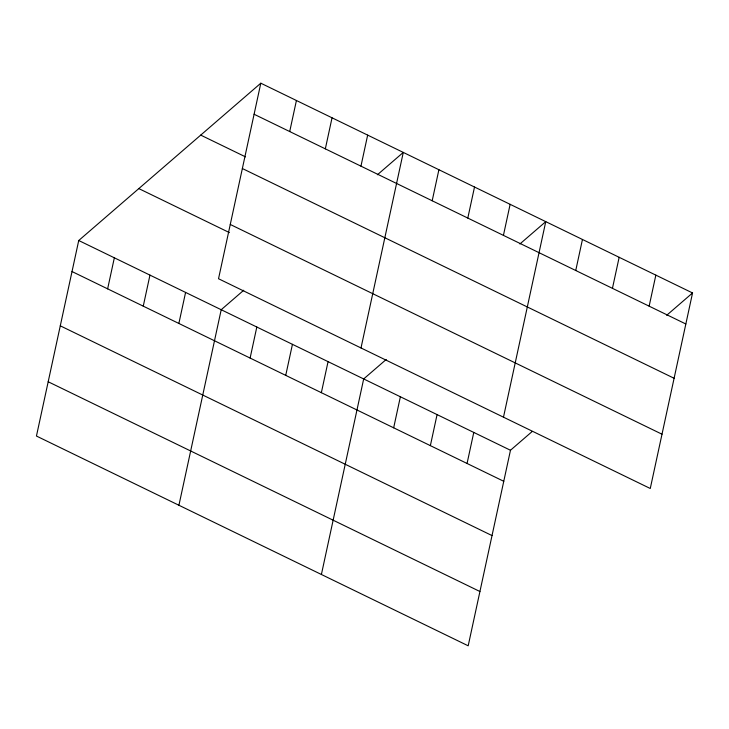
<?xml version="1.0" encoding="UTF-8"?>
<svg xmlns="http://www.w3.org/2000/svg" width="729" height="729" viewBox="0 0 729 729"><rect width="100%" height="100%" fill="white"/><g stroke="black" fill="none" stroke-linecap="round" stroke-linejoin="round"><path stroke-width="1.09" d="M260.809 83.197L218.527 278.742L650.268 488.494L692.55 292.958L260.809 83.197L78.732 240.506L36.45 436.042L468.191 645.803L510.473 450.258L532.17 431.513M107.637 288.848L114.344 257.811M143.258 306.153L149.964 275.115M178.869 323.457L185.585 292.42M178.924 505.261L221.206 309.725L243.732 290.251M289.714 131.548L296.421 100.502M250.111 358.067L256.818 327.029M325.334 148.853L332.041 117.806M285.732 375.371L292.438 344.334M360.955 166.157L367.662 135.111M321.352 392.676L328.059 361.639M361.001 347.961L403.283 152.416L377.412 174.769M321.398 574.479L363.68 378.943L386.215 359.479M432.188 200.767L438.904 169.72M393.669 427.814L400.376 396.767M467.808 218.071L474.515 187.025M430.365 445.638L437.072 414.601M503.429 235.376L510.136 204.33M467.061 463.471L473.777 432.425M503.484 417.179L545.757 221.643L519.886 243.987M575.746 270.505L582.453 239.467M612.442 288.338L619.158 257.301M649.138 306.162L655.854 275.125M666.68 315.302L692.55 292.958M254.093 114.243L685.843 323.995M200.721 135.111L245.5 156.863M242.356 168.527L674.106 378.278M230.264 224.459L662.005 434.211M138.811 188.592L229.389 232.597M78.732 240.506L510.473 450.258M72.016 271.543L503.757 481.295M60.279 325.827L492.02 535.578M48.187 381.759L479.928 591.511"/></g></svg>
